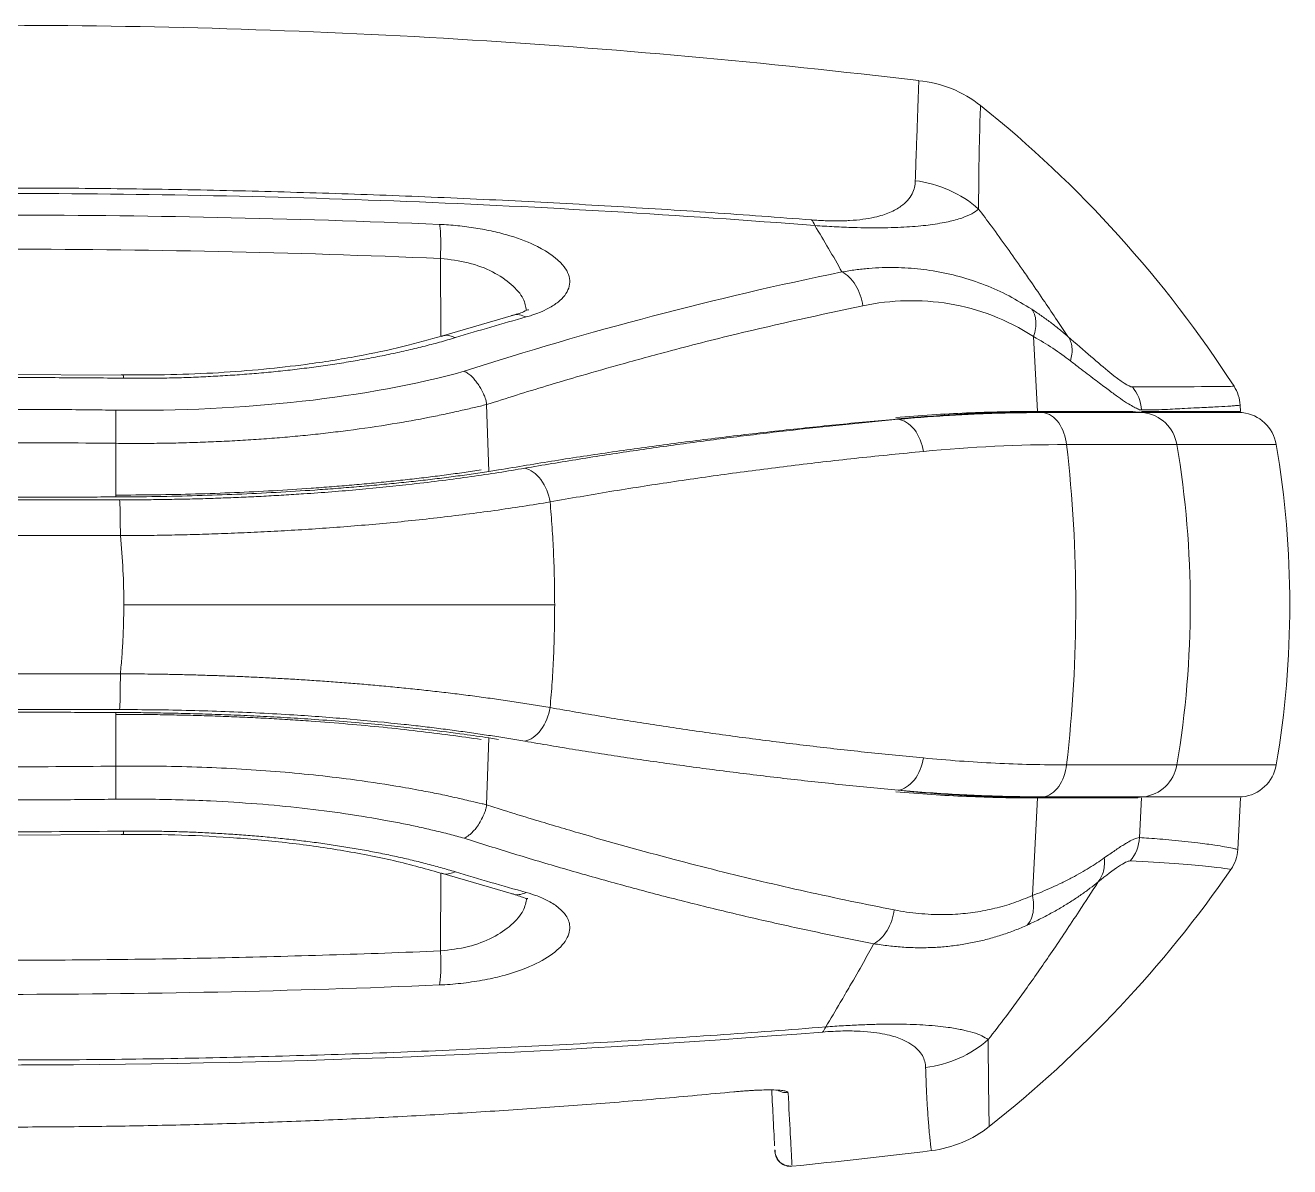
# Model space of a CAD drawing. Header units: inches. Extents: x 1127 to 2406, y 573 to 922.
# Drawn here: x 1271.2 to 1287.57, y 663.25 to 678.02 of the extents above; entities that cross this region are included whole.
import ezdxf

# ---------------------------------------------------------------- set-up
doc = ezdxf.new("R2010")
doc.units = ezdxf.units.IN

msp = doc.modelspace()

# ---------------------------------------------------------------- linework, layer by layer
at = {"color": 8, "linetype": 'Continuous', "lineweight": 15}
for p, q in [((1276.58, 673.996), (1276.575, 675.002)), ((1276.575, 666.04), (1276.58, 667.046))]:
    msp.add_line(p, q, dxfattribs=at)
at = {"color": 7, "linetype": 'Continuous', "lineweight": 15}
for p, q in [((1277.518, 674.269), (1276.587, 673.997)), ((1284.251, 673.991), (1284.3, 673.021)), ((1272.478, 673.494), (1270.793, 673.503)), ((1277.201, 672.244), (1277.171, 673.112)), ((1286.928, 673.022), (1286.924, 673.104)), ((1285.535, 673.022), (1284.287, 673.022)), ((1284.379, 673.008), (1285.67, 673.008)), ((1285.67, 673.008), (1286.952, 673.008)), ((1286.952, 673.008), (1286.907, 673.013)), ((1272.375, 671.916), (1272.374, 672.61)), ((1284.678, 672.594), (1286.106, 672.594)), ((1286.106, 672.594), (1287.391, 672.594)), ((1277.201, 672.244), (1277.324, 672.265)), ((1270.815, 671.878), (1272.423, 671.878)), ((1272.432, 671.415), (1270.815, 671.415)), ((1270.815, 669.627), (1272.432, 669.627)), ((1272.423, 669.164), (1270.815, 669.164)), ((1272.374, 668.432), (1272.375, 669.126)), ((1277.201, 668.798), (1277.171, 667.931)), ((1277.324, 668.777), (1277.201, 668.798)), ((1284.678, 668.448), (1286.106, 668.448)), ((1286.106, 668.448), (1287.391, 668.448)), ((1282.498, 668.12), (1282.688, 668.099)), ((1284.237, 666.756), (1284.3, 668.021)), ((1284.287, 668.02), (1285.535, 668.02)), ((1284.379, 668.034), (1285.67, 668.034)), ((1285.535, 668.02), (1285.599, 668.02)), ((1285.622, 667.507), (1285.647, 668.02)), ((1285.67, 668.034), (1286.952, 668.034)), ((1286.893, 667.353), (1286.928, 668.02)), ((1270.802, 667.539), (1272.468, 667.547)), ((1276.588, 667.045), (1277.519, 666.773)), ((1280.902, 663.465), (1280.904, 663.441)), ((1280.91, 663.401), (1280.942, 663.346))]:
    msp.add_line(p, q, dxfattribs=at)
for centre, radius, start, end in [((1270.815, 578.021), 100, 83.13697, 90), ((1280.304, 623.75), 49.549, 83.7832, 83.9403), ((1285.614, 672.513), 0.498, 9.4185, 83.6366), ((1286.898, 672.511), 0.5, 9.6364, 83.8271), ((1266.685, 670.521), 18.112, 353.4263, 6.5737), ((1273.805, 670.521), 12.474, 350.4317, 9.5683), ((1275.179, 670.521), 12.387, 350.3636, 9.6364), ((1285.614, 668.529), 0.498, 276.3634, 350.5815), ((1286.898, 668.531), 0.5, 276.1729, 350.3636), ((1280.304, 717.292), 49.549, 276.0597, 276.2168)]:
    msp.add_arc(centre, radius, start, end, dxfattribs=at)
for points, knots in [([(1282.72, 676.009), (1282.722, 676.062), (1282.725, 676.168), (1282.73, 676.314), (1282.735, 676.451), (1282.74, 676.578), (1282.744, 676.694), (1282.747, 676.8), (1282.751, 676.896), (1282.754, 676.983), (1282.756, 677.058), (1282.759, 677.124), (1282.761, 677.18), (1282.762, 677.225), (1282.764, 677.261), (1282.764, 677.286), (1282.765, 677.302), (1282.765, 677.304), (1282.765, 677.304)], [0, 0, 0, 0, 0.062606, 0.125198, 0.187775, 0.250339, 0.312888, 0.375423, 0.437944, 0.500451, 0.562944, 0.625422, 0.687887, 0.750337, 0.812774, 0.875197, 0.937605, 1, 1, 1, 1]), ([(1283.564, 676.982), (1283.452, 677.071), (1283.325, 677.146), (1283.053, 677.256), (1282.908, 677.291), (1282.765, 677.304)], [0, 0, 0, 0, 0.5, 0.5, 1, 1, 1, 1]), ([(1283.539, 675.642), (1283.54, 676.076), (1283.547, 676.413), (1283.559, 676.865), (1283.564, 676.982), (1283.564, 676.982)], [0, 0, 0, 0, 0.5, 0.5, 1, 1, 1, 1]), ([(1281.378, 675.502), (1281.408, 675.5), (1281.468, 675.495), (1281.555, 675.491), (1281.638, 675.489), (1281.719, 675.488), (1281.797, 675.49), (1281.912, 675.495), (1282.054, 675.509), (1282.235, 675.543), (1282.407, 675.599), (1282.537, 675.674), (1282.628, 675.757), (1282.682, 675.839), (1282.714, 675.924), (1282.718, 675.98), (1282.72, 676.009)], [0, 0, 0, 0, 0.01855, 0.037137, 0.056018, 0.075438, 0.09562, 0.116767, 0.173236, 0.238005, 0.35198, 0.488578, 0.609285, 0.743444, 0.86747, 1, 1, 1, 1]), ([(1282.72, 676.009), (1282.869, 675.991), (1283.018, 675.95), (1283.298, 675.825), (1283.428, 675.741), (1283.539, 675.642)], [0, 0, 0, 0, 0.5, 0.5, 1, 1, 1, 1]), ([(1270.803, 675.844), (1272.583, 675.845), (1274.364, 675.81), (1277.908, 675.671), (1279.672, 675.566), (1281.42, 675.429)], [0, 0, 0, 0, 0.5, 0.5, 1, 1, 1, 1]), ([(1270.815, 675.914), (1271.036, 675.914), (1271.479, 675.914), (1272.142, 675.909), (1272.807, 675.901), (1273.693, 675.886), (1274.799, 675.858), (1276.129, 675.813), (1277.456, 675.754), (1278.779, 675.682), (1280.086, 675.599), (1280.949, 675.534), (1281.378, 675.502)], [0, 0, 0, 0, 0.06238, 0.124839, 0.187381, 0.250014, 0.375303, 0.500024, 0.626652, 0.752155, 0.876587, 1, 1, 1, 1]), ([(1281.42, 675.429), (1281.462, 675.426), (1281.547, 675.421), (1281.673, 675.413), (1281.8, 675.407), (1281.947, 675.402), (1282.128, 675.398), (1282.387, 675.399), (1282.669, 675.412), (1282.939, 675.439), (1283.16, 675.479), (1283.333, 675.527), (1283.463, 675.583), (1283.513, 675.622), (1283.539, 675.642)], [0, 0, 0, 0, 0.023316, 0.047593, 0.072759, 0.098802, 0.140373, 0.195066, 0.297767, 0.410938, 0.542141, 0.683827, 0.836362, 1, 1, 1, 1]), ([(1284.695, 673.993), (1284.648, 674.063), (1284.548, 674.214), (1284.387, 674.452), (1284.237, 674.672), (1284.075, 674.905), (1283.906, 675.144), (1283.719, 675.403), (1283.595, 675.569), (1283.539, 675.642)], [0, 0, 0, 0, 0.119148, 0.257756, 0.415961, 0.512662, 0.682167, 0.858649, 1, 1, 1, 1]), ([(1277.685, 674.246), (1277.71, 674.253), (1277.771, 674.271), (1277.871, 674.308), (1277.99, 674.364), (1278.102, 674.437), (1278.219, 674.554), (1278.273, 674.717), (1278.175, 674.938), (1277.897, 675.142), (1277.546, 675.28), (1277.262, 675.355), (1277.033, 675.398), (1276.799, 675.43), (1276.642, 675.439), (1276.563, 675.444)], [0, 0, 0, 0, 0.024992, 0.062124, 0.111176, 0.175883, 0.238642, 0.369532, 0.498938, 0.658515, 0.772165, 0.830199, 0.887458, 0.94401, 1, 1, 1, 1]), ([(1276.563, 675.444), (1276.567, 675.427), (1276.569, 675.407), (1276.574, 675.358), (1276.576, 675.328), (1276.579, 675.217), (1276.579, 675.113), (1276.575, 675.003)], [0, 0, 0, 0, 0.25, 0.25, 0.5, 0.5, 1, 1, 1, 1]), ([(1281.771, 674.828), (1281.829, 674.838), (1281.945, 674.857), (1282.119, 674.875), (1282.29, 674.885), (1282.459, 674.887), (1282.626, 674.88), (1282.789, 674.866), (1283.012, 674.835), (1283.291, 674.775), (1283.62, 674.665), (1283.933, 674.526), (1284.129, 674.406), (1284.226, 674.347)], [0, 0, 0, 0, 0.07034, 0.139716, 0.208087, 0.275413, 0.341662, 0.406805, 0.470816, 0.608958, 0.743272, 0.873642, 1, 1, 1, 1]), ([(1282.041, 674.391), (1282.028, 674.481), (1281.995, 674.578), (1281.897, 674.737), (1281.833, 674.796), (1281.771, 674.828)], [0, 0, 0, 0, 0.5, 0.5, 1, 1, 1, 1]), ([(1277.171, 673.112), (1277.3, 673.152), (1277.688, 673.276), (1278.25, 673.445), (1278.901, 673.631), (1279.588, 673.819), (1280.647, 674.091), (1281.493, 674.273), (1282.041, 674.391)], [0, 0, 0, 0, 0.079817, 0.241019, 0.348399, 0.481994, 0.664869, 1, 1, 1, 1]), ([(1282.041, 674.391), (1282.41, 674.466), (1282.788, 674.479), (1283.536, 674.353), (1283.907, 674.213), (1284.251, 673.991)], [0, 0, 0, 0, 0.5, 0.5, 1, 1, 1, 1]), ([(1277.714, 674.333), (1277.714, 674.335), (1277.716, 674.347), (1277.653, 674.307), (1277.55, 674.278), (1277.494, 674.263)], [0, 0, 0, 0, 0.093695, 0.509191, 1, 1, 1, 1]), ([(1284.226, 674.347), (1284.256, 674.31), (1284.275, 674.257), (1284.284, 674.132), (1284.273, 674.06), (1284.251, 673.991)], [0, 0, 0, 0, 0.5, 0.5, 1, 1, 1, 1]), ([(1284.226, 674.347), (1284.267, 674.319), (1284.35, 674.264), (1284.469, 674.177), (1284.585, 674.087), (1284.658, 674.024), (1284.695, 673.993)], [0, 0, 0, 0, 0.244653, 0.492928, 0.744742, 1, 1, 1, 1]), ([(1276.604, 674.003), (1276.436, 673.954), (1276.092, 673.856), (1275.497, 673.732), (1274.89, 673.635), (1274.285, 673.566), (1273.7, 673.521), (1273.081, 673.494), (1272.656, 673.495), (1272.441, 673.495)], [0, 0, 0, 0, 0.148837, 0.304753, 0.467781, 0.594777, 0.725799, 0.860872, 1, 1, 1, 1]), ([(1272.474, 673.452), (1272.557, 673.452), (1272.723, 673.451), (1272.973, 673.454), (1273.224, 673.459), (1273.475, 673.469), (1273.727, 673.482), (1273.977, 673.498), (1274.227, 673.518), (1274.476, 673.542), (1274.722, 673.569), (1274.966, 673.6), (1275.207, 673.634), (1275.445, 673.673), (1275.678, 673.715), (1275.907, 673.76), (1276.132, 673.809), (1276.35, 673.862), (1276.564, 673.918), (1276.7, 673.958), (1276.768, 673.978)], [0, 0, 0, 0, 0.05214, 0.104687, 0.157628, 0.210973, 0.264727, 0.318888, 0.373451, 0.428416, 0.483782, 0.539548, 0.595713, 0.652277, 0.70924, 0.766598, 0.824349, 0.882496, 0.941046, 1, 1, 1, 1]), ([(1284.695, 673.993), (1284.723, 673.956), (1284.741, 673.908), (1284.753, 673.797), (1284.745, 673.736), (1284.727, 673.677)], [0, 0, 0, 0, 0.5, 0.5, 1, 1, 1, 1]), ([(1285.53, 673.34), (1285.486, 673.34), (1285.383, 673.409), (1285.092, 673.645), (1284.906, 673.808), (1284.695, 673.993)], [0, 0, 0, 0, 0.5, 0.5, 1, 1, 1, 1]), ([(1276.882, 673.543), (1276.264, 673.372), (1275.551, 673.24), (1274.016, 673.068), (1273.196, 673.03), (1272.373, 673.039)], [0, 0, 0, 0, 0.5, 0.5, 1, 1, 1, 1]), ([(1277.171, 673.112), (1277.17, 673.124), (1277.168, 673.153), (1277.154, 673.2), (1277.13, 673.257), (1277.098, 673.317), (1277.061, 673.377), (1277.022, 673.43), (1276.979, 673.477), (1276.932, 673.516), (1276.899, 673.534), (1276.882, 673.543)], [0, 0, 0, 0, 0.066042, 0.148995, 0.250332, 0.38171, 0.501118, 0.625814, 0.749227, 0.876584, 1, 1, 1, 1]), ([(1284.727, 673.677), (1284.766, 673.647), (1284.84, 673.59), (1284.944, 673.51), (1285.038, 673.438), (1285.122, 673.374), (1285.197, 673.318), (1285.264, 673.269), (1285.322, 673.226), (1285.397, 673.173), (1285.477, 673.12), (1285.542, 673.083), (1285.583, 673.063), (1285.61, 673.049), (1285.631, 673.039), (1285.642, 673.043), (1285.646, 673.044)], [0, 0, 0, 0, 0.082757, 0.161612, 0.236534, 0.307505, 0.374518, 0.437537, 0.496535, 0.551507, 0.679609, 0.787657, 0.841787, 0.896842, 0.95768, 1, 1, 1, 1]), ([(1270.803, 673.46), (1270.943, 673.46), (1271.221, 673.46), (1271.639, 673.46), (1272.056, 673.459), (1272.335, 673.454), (1272.474, 673.452)], [0, 0, 0, 0, 0.250058, 0.499997, 0.750209, 1, 1, 1, 1]), ([(1272.373, 673.039), (1272.255, 673.041), (1271.993, 673.045), (1271.601, 673.047), (1271.196, 673.048), (1270.934, 673.048), (1270.803, 673.048)], [0, 0, 0, 0, 0.225349, 0.500003, 0.75, 1, 1, 1, 1]), ([(1272.374, 672.61), (1272.469, 672.609), (1272.657, 672.608), (1272.939, 672.61), (1273.22, 672.615), (1273.5, 672.624), (1273.777, 672.636), (1274.052, 672.651), (1274.325, 672.669), (1274.594, 672.691), (1274.86, 672.716), (1275.121, 672.745), (1275.49, 672.79), (1275.933, 672.854), (1276.346, 672.929), (1276.637, 672.988), (1276.829, 673.032), (1277.008, 673.072), (1277.118, 673.099), (1277.171, 673.112)], [0, 0, 0, 0, 0.053888, 0.107756, 0.161593, 0.215405, 0.269192, 0.322949, 0.376677, 0.430372, 0.484033, 0.537652, 0.591226, 0.714271, 0.822381, 0.869277, 0.917139, 0.960024, 1, 1, 1, 1]), ([(1285.646, 673.044), (1285.695, 673.044), (1285.801, 673.043), (1285.946, 673.048), (1286.084, 673.054), (1286.224, 673.064), (1286.408, 673.072), (1286.604, 673.08), (1286.752, 673.089), (1286.84, 673.096), (1286.889, 673.1), (1286.919, 673.103), (1286.922, 673.103), (1286.924, 673.104)], [0, 0, 0, 0, 0.05819, 0.125869, 0.188436, 0.250022, 0.33766, 0.49361, 0.644405, 0.738936, 0.828057, 0.915078, 1, 1, 1, 1]), ([(1272.374, 672.61), (1272.375, 672.696), (1272.376, 672.788), (1272.375, 672.943), (1272.374, 673.003), (1272.373, 673.039)], [0, 0, 0, 0, 0.5, 0.5, 1, 1, 1, 1]), ([(1277.324, 672.265), (1277.568, 672.306), (1278.059, 672.388), (1278.803, 672.5), (1279.558, 672.604), (1280.324, 672.701), (1281.102, 672.79), (1281.891, 672.871), (1282.421, 672.919), (1282.688, 672.943)], [0, 0, 0, 0, 0.136774, 0.275609, 0.416474, 0.559334, 0.704187, 0.851063, 1, 1, 1, 1]), ([(1277.666, 672.288), (1277.901, 672.328), (1278.368, 672.407), (1279.067, 672.514), (1279.761, 672.612), (1280.451, 672.702), (1281.138, 672.783), (1281.82, 672.857), (1282.274, 672.9), (1282.5, 672.921)], [0, 0, 0, 0, 0.1459691, 0.2908567, 0.4346879, 0.577489, 0.7192881, 0.8601147, 1, 1, 1, 1]), ([(1284.287, 673.022), (1284.212, 673.022), (1284.062, 673.022), (1283.761, 673.017), (1283.385, 673.004), (1282.928, 672.98), (1282.622, 672.955), (1282.467, 672.943)], [0, 0, 0, 0, 0.123248, 0.24676, 0.495637, 0.743759, 1, 1, 1, 1]), ([(1282.5, 672.921), (1282.612, 672.931), (1282.832, 672.95), (1283.159, 672.972), (1283.528, 672.991), (1283.861, 673.002), (1284.16, 673.007), (1284.306, 673.008), (1284.379, 673.008)], [0, 0, 0, 0, 0.1789964, 0.3530421, 0.5241764, 0.768146, 0.8841644, 1, 1, 1, 1]), ([(1282.825, 672.505), (1282.809, 672.605), (1282.768, 672.711), (1282.647, 672.865), (1282.57, 672.911), (1282.5, 672.921)], [0, 0, 0, 0, 0.5, 0.5, 1, 1, 1, 1]), ([(1282.688, 672.943), (1282.824, 672.954), (1283.094, 672.975), (1283.498, 672.999), (1283.9, 673.015), (1284.167, 673.019), (1284.3, 673.021)], [0, 0, 0, 0, 0.25296, 0.503917, 0.752915, 1, 1, 1, 1]), ([(1284.499, 673.022), (1284.466, 673.022), (1284.402, 673.022), (1284.334, 673.022), (1284.3, 673.021)], [0, 0, 0, 0, 0.500015, 1, 1, 1, 1]), ([(1284.678, 672.594), (1284.667, 672.693), (1284.631, 672.798), (1284.521, 672.951), (1284.447, 672.997), (1284.379, 673.008)], [0, 0, 0, 0, 0.5, 0.5, 1, 1, 1, 1]), ([(1286.928, 673.022), (1286.927, 673.022), (1286.925, 673.022), (1286.91, 673.022), (1286.885, 673.022), (1286.85, 673.022), (1286.805, 673.022), (1286.75, 673.022), (1286.685, 673.022), (1286.609, 673.022), (1286.524, 673.022), (1286.429, 673.022), (1286.324, 673.022), (1286.209, 673.022), (1286.084, 673.022), (1285.948, 673.022), (1285.804, 673.022), (1285.699, 673.022), (1285.646, 673.022)], [0, 0, 0, 0, 0.062561, 0.125098, 0.187613, 0.250112, 0.312596, 0.37507, 0.437537, 0.5, 0.562463, 0.62493, 0.687404, 0.749888, 0.812387, 0.874902, 0.937439, 1, 1, 1, 1]), ([(1282.825, 672.505), (1282.546, 672.478), (1281.992, 672.423), (1281.168, 672.328), (1280.357, 672.224), (1279.559, 672.11), (1278.772, 671.988), (1278.252, 671.897), (1277.994, 671.852)], [0, 0, 0, 0, 0.172467, 0.342593, 0.510392, 0.675882, 0.839079, 1, 1, 1, 1]), ([(1277.102, 672.265), (1277.028, 672.255), (1276.881, 672.233), (1276.653, 672.202), (1276.419, 672.172), (1276.18, 672.144), (1275.935, 672.118), (1275.684, 672.093), (1275.428, 672.069), (1275.167, 672.048), (1274.829, 672.022), (1274.412, 671.996), (1273.912, 671.971), (1273.405, 671.953), (1272.891, 671.942), (1272.545, 671.941), (1272.372, 671.94)], [0, 0, 0, 0, 0.055517, 0.110841, 0.166033, 0.221155, 0.276266, 0.331426, 0.386695, 0.442133, 0.497796, 0.598343, 0.698511, 0.798628, 0.899017, 1, 1, 1, 1]), ([(1277.201, 672.244), (1277.126, 672.233), (1276.975, 672.211), (1276.742, 672.179), (1276.503, 672.149), (1276.258, 672.121), (1276.007, 672.095), (1275.751, 672.07), (1275.489, 672.047), (1275.221, 672.025), (1274.875, 672), (1274.45, 671.974), (1273.942, 671.95), (1273.426, 671.932), (1272.903, 671.92), (1272.552, 671.917), (1272.375, 671.916)], [0, 0, 0, 0, 0.055712, 0.11118, 0.166486, 0.221708, 0.276927, 0.332223, 0.387675, 0.443364, 0.499368, 0.599765, 0.699569, 0.799237, 0.899229, 1, 1, 1, 1]), ([(1272.423, 671.878), (1272.513, 671.878), (1272.694, 671.879), (1272.964, 671.882), (1273.232, 671.887), (1273.499, 671.893), (1273.764, 671.902), (1274.027, 671.913), (1274.289, 671.925), (1274.548, 671.94), (1274.964, 671.966), (1275.529, 672.01), (1276.123, 672.071), (1276.601, 672.128), (1276.973, 672.178), (1277.331, 672.231), (1277.554, 672.269), (1277.666, 672.288)], [0, 0, 0, 0, 0.0465844, 0.0930141, 0.1393278, 0.1855645, 0.2317636, 0.2779647, 0.3242075, 0.3705319, 0.4169775, 0.5502119, 0.6837651, 0.7628189, 0.8417315, 0.9207192, 1, 1, 1, 1]), ([(1277.666, 672.288), (1277.737, 672.272), (1277.814, 672.221), (1277.936, 672.059), (1277.978, 671.951), (1277.994, 671.852)], [0, 0, 0, 0, 0.5, 0.5, 1, 1, 1, 1]), ([(1272.375, 671.916), (1272.115, 671.915), (1271.595, 671.913), (1271.075, 671.912), (1270.815, 671.912)], [0, 0, 0, 0, 0.5000202, 1, 1, 1, 1]), ([(1272.423, 671.878), (1272.425, 671.855), (1272.428, 671.796), (1272.431, 671.625), (1272.432, 671.515), (1272.432, 671.415)], [0, 0, 0, 0, 0.5, 0.5, 1, 1, 1, 1]), ([(1272.432, 671.415), (1272.528, 671.415), (1272.725, 671.417), (1273.026, 671.421), (1273.338, 671.428), (1273.662, 671.438), (1273.997, 671.451), (1274.341, 671.467), (1274.693, 671.486), (1275.053, 671.51), (1275.419, 671.537), (1275.789, 671.569), (1276.162, 671.605), (1276.536, 671.646), (1276.91, 671.691), (1277.279, 671.74), (1277.645, 671.794), (1277.877, 671.832), (1277.994, 671.852)], [0, 0, 0, 0, 0.046752, 0.095608, 0.146567, 0.199628, 0.25479, 0.312052, 0.371415, 0.432876, 0.496435, 0.56209, 0.629841, 0.699688, 0.771629, 0.845658, 0.921778, 1, 1, 1, 1]), ([(1278.053, 670.521), (1278.052, 670.633), (1278.051, 670.856), (1278.039, 671.19), (1278.021, 671.522), (1278.003, 671.742), (1277.994, 671.852)], [0, 0, 0, 0, 0.251394, 0.501846, 0.751375, 1, 1, 1, 1]), ([(1272.477, 670.521), (1272.477, 670.521), (1272.477, 670.67), (1272.47, 670.969), (1272.445, 671.266), (1272.432, 671.415)], [0, 0, 0, 0, 0.000013, 0.49996, 1, 1, 1, 1]), ([(1272.432, 669.627), (1272.439, 669.702), (1272.453, 669.85), (1272.466, 670.074), (1272.475, 670.297), (1272.476, 670.446), (1272.477, 670.521)], [0, 0, 0, 0, 0.250119, 0.500057, 0.749966, 1, 1, 1, 1]), ([(1272.477, 670.521), (1272.978, 670.521), (1273.487, 670.521), (1274.494, 670.521), (1274.992, 670.521), (1275.953, 670.521), (1276.415, 670.521), (1277.282, 670.521), (1277.686, 670.521), (1278.053, 670.521)], [0, 0, 0, 0, 0.25, 0.25, 0.5, 0.5, 0.75, 0.75, 1, 1, 1, 1]), ([(1277.994, 669.19), (1278.003, 669.301), (1278.022, 669.521), (1278.039, 669.854), (1278.051, 670.187), (1278.052, 670.41), (1278.053, 670.521)], [0, 0, 0, 0, 0.2496127, 0.4994714, 0.7495944, 1, 1, 1, 1]), ([(1272.423, 669.164), (1272.425, 669.189), (1272.428, 669.249), (1272.431, 669.415), (1272.432, 669.52), (1272.432, 669.627)], [0, 0, 0, 0, 0.5, 0.5, 1, 1, 1, 1]), ([(1277.994, 669.19), (1277.922, 669.202), (1277.779, 669.226), (1277.557, 669.261), (1277.332, 669.294), (1277.105, 669.325), (1276.877, 669.355), (1276.648, 669.383), (1276.417, 669.409), (1276.187, 669.434), (1275.957, 669.457), (1275.728, 669.478), (1275.5, 669.498), (1275.274, 669.516), (1275.049, 669.532), (1274.827, 669.547), (1274.608, 669.56), (1274.391, 669.572), (1274.177, 669.583), (1273.967, 669.592), (1273.761, 669.6), (1273.558, 669.607), (1273.36, 669.613), (1273.166, 669.618), (1272.976, 669.621), (1272.79, 669.624), (1272.61, 669.626), (1272.491, 669.627), (1272.432, 669.627)], [0, 0, 0, 0, 0.048404, 0.096007, 0.142813, 0.188822, 0.234038, 0.278462, 0.322093, 0.364931, 0.406974, 0.448222, 0.488676, 0.528335, 0.567199, 0.605268, 0.642542, 0.67902, 0.714702, 0.749588, 0.783678, 0.816971, 0.849468, 0.881169, 0.912072, 0.942179, 0.971488, 1, 1, 1, 1]), ([(1272.375, 669.126), (1272.115, 669.127), (1271.595, 669.129), (1271.075, 669.13), (1270.815, 669.13)], [0, 0, 0, 0, 0.5000511, 1, 1, 1, 1]), ([(1272.375, 669.126), (1272.47, 669.126), (1272.662, 669.125), (1272.957, 669.12), (1273.263, 669.114), (1273.58, 669.105), (1273.909, 669.093), (1274.248, 669.078), (1274.596, 669.059), (1275.116, 669.026), (1275.733, 668.976), (1276.373, 668.909), (1276.843, 668.85), (1277.095, 668.813), (1277.201, 668.798)], [0, 0, 0, 0, 0.053881, 0.110027, 0.168546, 0.229587, 0.29333, 0.35982, 0.428989, 0.500751, 0.673685, 0.813838, 0.922283, 1, 1, 1, 1]), ([(1277.666, 668.754), (1277.598, 668.766), (1277.463, 668.789), (1277.251, 668.822), (1277.034, 668.855), (1276.811, 668.886), (1276.581, 668.916), (1276.346, 668.945), (1275.961, 668.988), (1275.412, 669.042), (1274.781, 669.089), (1274.238, 669.12), (1273.791, 669.139), (1273.339, 669.153), (1272.883, 669.162), (1272.576, 669.163), (1272.423, 669.164)], [0, 0, 0, 0, 0.048347, 0.096559, 0.144683, 0.192771, 0.24087, 0.289029, 0.337298, 0.47182, 0.606196, 0.685027, 0.763629, 0.842195, 0.920922, 1, 1, 1, 1]), ([(1277.666, 668.754), (1277.737, 668.77), (1277.814, 668.821), (1277.936, 668.983), (1277.978, 669.091), (1277.994, 669.19)], [0, 0, 0, 0, 0.5, 0.5, 1, 1, 1, 1]), ([(1277.994, 669.19), (1278.215, 669.151), (1278.66, 669.073), (1279.332, 668.967), (1280.013, 668.866), (1280.703, 668.773), (1281.402, 668.687), (1282.11, 668.607), (1282.585, 668.56), (1282.825, 668.537)], [0, 0, 0, 0, 0.137793, 0.277256, 0.4184, 0.561236, 0.705775, 0.852026, 1, 1, 1, 1]), ([(1272.372, 669.102), (1272.468, 669.101), (1272.661, 669.101), (1272.949, 669.098), (1273.234, 669.092), (1273.518, 669.085), (1273.799, 669.075), (1274.079, 669.063), (1274.355, 669.049), (1274.63, 669.033), (1274.972, 669.01), (1275.377, 668.978), (1275.837, 668.935), (1276.278, 668.887), (1276.703, 668.834), (1276.969, 668.796), (1277.102, 668.777)], [0, 0, 0, 0, 0.056199, 0.112172, 0.167973, 0.223657, 0.279279, 0.334896, 0.390562, 0.446335, 0.50227, 0.602282, 0.701715, 0.800911, 0.900222, 1, 1, 1, 1]), ([(1277.666, 668.754), (1277.885, 668.717), (1278.327, 668.642), (1278.995, 668.539), (1279.674, 668.442), (1280.364, 668.351), (1281.066, 668.267), (1281.779, 668.189), (1282.259, 668.144), (1282.5, 668.121)], [0, 0, 0, 0, 0.136361, 0.27489, 0.415586, 0.558445, 0.703468, 0.850653, 1, 1, 1, 1]), ([(1282.825, 668.537), (1282.809, 668.437), (1282.768, 668.331), (1282.647, 668.177), (1282.57, 668.131), (1282.5, 668.121)], [0, 0, 0, 0, 0.5, 0.5, 1, 1, 1, 1]), ([(1282.825, 668.537), (1282.98, 668.523), (1283.291, 668.496), (1283.756, 668.468), (1284.217, 668.451), (1284.525, 668.449), (1284.678, 668.448)], [0, 0, 0, 0, 0.25359, 0.504736, 0.753514, 1, 1, 1, 1]), ([(1272.373, 668.003), (1272.374, 668.038), (1272.375, 668.099), (1272.376, 668.253), (1272.375, 668.346), (1272.374, 668.432)], [0, 0, 0, 0, 0.5, 0.5, 1, 1, 1, 1]), ([(1277.171, 667.931), (1277.152, 667.936), (1277.085, 667.952), (1276.95, 667.983), (1276.763, 668.026), (1276.551, 668.073), (1276.296, 668.122), (1275.923, 668.188), (1275.457, 668.258), (1274.934, 668.319), (1274.441, 668.365), (1273.935, 668.399), (1273.421, 668.422), (1272.9, 668.434), (1272.55, 668.433), (1272.374, 668.432)], [0, 0, 0, 0, 0.0143538, 0.0502767, 0.1003141, 0.1509732, 0.2006326, 0.2758509, 0.4016937, 0.5009855, 0.6004585, 0.7000653, 0.7998717, 0.8998873, 1, 1, 1, 1]), ([(1284.379, 668.034), (1284.447, 668.045), (1284.521, 668.091), (1284.631, 668.244), (1284.667, 668.349), (1284.678, 668.448)], [0, 0, 0, 0, 0.5, 0.5, 1, 1, 1, 1]), ([(1272.373, 668.003), (1272.113, 668), (1271.593, 667.995), (1271.072, 667.994), (1270.812, 667.994)], [0, 0, 0, 0, 0.499981, 1, 1, 1, 1]), ([(1276.882, 667.499), (1276.819, 667.516), (1276.694, 667.55), (1276.499, 667.598), (1276.301, 667.643), (1276.097, 667.686), (1275.784, 667.746), (1275.352, 667.818), (1274.787, 667.891), (1274.202, 667.946), (1273.668, 667.98), (1273.195, 667.997), (1272.785, 668.005), (1272.511, 668.003), (1272.373, 668.003)], [0, 0, 0, 0, 0.0503253, 0.1004249, 0.1503586, 0.2001869, 0.2499708, 0.3752145, 0.4998983, 0.6246382, 0.7498832, 0.8328827, 0.9161602, 1, 1, 1, 1]), ([(1282.467, 668.099), (1282.622, 668.087), (1282.928, 668.062), (1283.385, 668.038), (1283.761, 668.025), (1284.062, 668.02), (1284.212, 668.02), (1284.287, 668.02)], [0, 0, 0, 0, 0.256231, 0.504363, 0.75324, 0.876742, 1, 1, 1, 1]), ([(1282.5, 668.121), (1282.635, 668.109), (1282.898, 668.087), (1283.288, 668.062), (1283.664, 668.046), (1284.026, 668.036), (1284.263, 668.035), (1284.379, 668.034)], [0, 0, 0, 0, 0.215459, 0.423201, 0.623215, 0.815487, 1, 1, 1, 1]), ([(1282.688, 668.099), (1282.81, 668.089), (1283.062, 668.069), (1283.453, 668.046), (1283.868, 668.028), (1284.154, 668.023), (1284.3, 668.021)], [0, 0, 0, 0, 0.227431, 0.469909, 0.727431, 1, 1, 1, 1]), ([(1276.882, 667.499), (1276.895, 667.506), (1276.92, 667.52), (1276.958, 667.548), (1276.995, 667.583), (1277.037, 667.629), (1277.078, 667.689), (1277.111, 667.753), (1277.135, 667.806), (1277.153, 667.846), (1277.167, 667.887), (1277.17, 667.917), (1277.171, 667.931)], [0, 0, 0, 0, 0.096389, 0.195417, 0.296511, 0.399019, 0.549721, 0.700219, 0.775568, 0.850092, 0.926603, 1, 1, 1, 1]), ([(1282.448, 666.571), (1282.258, 666.609), (1281.876, 666.684), (1281.305, 666.808), (1280.734, 666.938), (1280.165, 667.077), (1279.373, 667.28), (1278.573, 667.503), (1277.838, 667.723), (1277.442, 667.844), (1277.243, 667.908), (1277.171, 667.931)], [0, 0, 0, 0, 0.107598, 0.215196, 0.322793, 0.43039, 0.537988, 0.772994, 0.886094, 0.95844, 1, 1, 1, 1]), ([(1272.441, 667.547), (1272.673, 667.547), (1273.148, 667.547), (1273.863, 667.511), (1274.585, 667.446), (1275.298, 667.346), (1275.991, 667.213), (1276.403, 667.096), (1276.613, 667.037)], [0, 0, 0, 0, 0.149727, 0.306262, 0.469565, 0.639627, 0.816447, 1, 1, 1, 1]), ([(1276.768, 667.064), (1276.706, 667.082), (1276.581, 667.119), (1276.386, 667.171), (1276.186, 667.22), (1275.983, 667.266), (1275.776, 667.309), (1275.565, 667.348), (1275.351, 667.385), (1275.135, 667.418), (1274.916, 667.449), (1274.696, 667.476), (1274.474, 667.5), (1274.251, 667.522), (1274.028, 667.54), (1273.804, 667.555), (1273.58, 667.568), (1273.357, 667.578), (1273.135, 667.585), (1272.913, 667.589), (1272.693, 667.591), (1272.547, 667.59), (1272.474, 667.59)], [0, 0, 0, 0, 0.054198, 0.107964, 0.161277, 0.214143, 0.266573, 0.31857, 0.370129, 0.42124, 0.47191, 0.522139, 0.571923, 0.621265, 0.670166, 0.718624, 0.766634, 0.814192, 0.861303, 0.907979, 0.954219, 1, 1, 1, 1]), ([(1282.181, 666.133), (1281.953, 666.178), (1281.498, 666.269), (1280.821, 666.418), (1280.149, 666.575), (1279.483, 666.742), (1278.824, 666.918), (1278.171, 667.103), (1277.524, 667.295), (1277.095, 667.431), (1276.882, 667.499)], [0, 0, 0, 0, 0.128048, 0.255231, 0.381545, 0.506989, 0.631559, 0.755252, 0.878067, 1, 1, 1, 1]), ([(1285.165, 667.243), (1285.189, 667.26), (1285.238, 667.295), (1285.304, 667.34), (1285.364, 667.381), (1285.418, 667.415), (1285.476, 667.45), (1285.535, 667.481), (1285.588, 667.504), (1285.61, 667.506), (1285.622, 667.507)], [0, 0, 0, 0, 0.107627, 0.213032, 0.316258, 0.417356, 0.516389, 0.679035, 0.840122, 1, 1, 1, 1]), ([(1285.622, 667.507), (1285.662, 667.504), (1285.754, 667.498), (1285.895, 667.487), (1286.052, 667.473), (1286.218, 667.457), (1286.414, 667.435), (1286.588, 667.411), (1286.735, 667.386), (1286.829, 667.368), (1286.884, 667.356), (1286.89, 667.354), (1286.893, 667.353)], [0, 0, 0, 0, 0.048556, 0.108941, 0.181156, 0.265201, 0.361074, 0.516281, 0.632655, 0.76794, 0.890388, 1, 1, 1, 1]), ([(1284.237, 666.756), (1284.279, 666.773), (1284.365, 666.807), (1284.492, 666.863), (1284.623, 666.924), (1284.788, 667.008), (1284.977, 667.114), (1285.102, 667.2), (1285.165, 667.243)], [0, 0, 0, 0, 0.111255, 0.231048, 0.359421, 0.496382, 0.747583, 1, 1, 1, 1]), ([(1285.165, 667.243), (1285.172, 667.186), (1285.169, 667.127), (1285.141, 667.02), (1285.117, 666.971), (1285.085, 666.932)], [0, 0, 0, 0, 0.5, 0.5, 1, 1, 1, 1]), ([(1285.085, 666.932), (1285.19, 667.017), (1285.28, 667.086), (1285.421, 667.181), (1285.472, 667.205), (1285.5, 667.204)], [0, 0, 0, 0, 0.5, 0.5, 1, 1, 1, 1]), ([(1285.5, 667.204), (1285.933, 667.187), (1286.259, 667.161), (1286.695, 667.115), (1286.805, 667.094), (1286.805, 667.094)], [0, 0, 0, 0, 0.5, 0.5, 1, 1, 1, 1]), ([(1283.664, 664.892), (1283.74, 664.99), (1283.91, 665.212), (1284.185, 665.589), (1284.5, 666.041), (1284.803, 666.496), (1285.003, 666.805), (1285.085, 666.932)], [0, 0, 0, 0, 0.153826, 0.345883, 0.575862, 0.82567, 1, 1, 1, 1]), ([(1285.085, 666.932), (1285.051, 666.905), (1284.982, 666.85), (1284.869, 666.768), (1284.747, 666.686), (1284.616, 666.605), (1284.476, 666.526), (1284.328, 666.448), (1284.222, 666.399), (1284.168, 666.374)], [0, 0, 0, 0, 0.1397665, 0.2804002, 0.4220115, 0.5646987, 0.7085471, 0.8536284, 1, 1, 1, 1]), ([(1276.564, 665.599), (1276.609, 665.601), (1276.7, 665.606), (1276.838, 665.619), (1276.977, 665.637), (1277.115, 665.66), (1277.248, 665.686), (1277.446, 665.734), (1277.724, 665.826), (1278.016, 665.978), (1278.212, 666.165), (1278.266, 666.343), (1278.216, 666.488), (1278.114, 666.597), (1277.986, 666.682), (1277.841, 666.749), (1277.733, 666.782), (1277.685, 666.796)], [0, 0, 0, 0, 0.032462, 0.065498, 0.099004, 0.13304, 0.167731, 0.199784, 0.290072, 0.408492, 0.528151, 0.651303, 0.747226, 0.818035, 0.889897, 0.950568, 1, 1, 1, 1]), ([(1277.499, 666.779), (1277.556, 666.761), (1277.663, 666.73), (1277.701, 666.705), (1277.701, 666.721), (1277.701, 666.722)], [0, 0, 0, 0, 0.532384, 0.984275, 1, 1, 1, 1]), ([(1282.448, 666.571), (1282.502, 666.561), (1282.607, 666.542), (1282.766, 666.523), (1282.924, 666.512), (1283.082, 666.509), (1283.273, 666.515), (1283.495, 666.538), (1283.749, 666.587), (1283.996, 666.658), (1284.157, 666.724), (1284.237, 666.756)], [0, 0, 0, 0, 0.089675, 0.178432, 0.266388, 0.353663, 0.440382, 0.583496, 0.724034, 0.862644, 1, 1, 1, 1]), ([(1284.237, 666.756), (1284.253, 666.682), (1284.256, 666.604), (1284.231, 666.469), (1284.204, 666.412), (1284.168, 666.374)], [0, 0, 0, 0, 0.5, 0.5, 1, 1, 1, 1]), ([(1282.448, 666.571), (1282.436, 666.48), (1282.403, 666.383), (1282.306, 666.224), (1282.243, 666.165), (1282.181, 666.133)], [0, 0, 0, 0, 0.5, 0.5, 1, 1, 1, 1]), ([(1284.168, 666.374), (1284.116, 666.351), (1284.009, 666.305), (1283.845, 666.247), (1283.676, 666.196), (1283.502, 666.154), (1283.324, 666.121), (1283.141, 666.097), (1282.955, 666.083), (1282.765, 666.079), (1282.572, 666.086), (1282.377, 666.103), (1282.247, 666.123), (1282.181, 666.133)], [0, 0, 0, 0, 0.082329, 0.166457, 0.252369, 0.340045, 0.429457, 0.520571, 0.613346, 0.707734, 0.803682, 0.901127, 1, 1, 1, 1]), ([(1270.815, 665.919), (1271.056, 665.92), (1271.536, 665.92), (1272.257, 665.926), (1272.978, 665.936), (1273.698, 665.949), (1274.418, 665.966), (1275.138, 665.987), (1275.857, 666.011), (1276.336, 666.03), (1276.575, 666.04)], [0, 0, 0, 0, 0.124923, 0.249861, 0.374816, 0.499794, 0.624797, 0.74983, 0.874897, 1, 1, 1, 1]), ([(1276.564, 665.599), (1276.57, 665.631), (1276.575, 665.691), (1276.58, 665.851), (1276.579, 665.949), (1276.575, 666.04)], [0, 0, 0, 0, 0.5, 0.5, 1, 1, 1, 1]), ([(1281.561, 665.056), (1281.624, 665.161), (1281.728, 665.335), (1281.891, 665.614), (1282.036, 665.867), (1282.137, 666.052), (1282.181, 666.133)], [0, 0, 0, 0, 0.300809, 0.501567, 0.782022, 1, 1, 1, 1]), ([(1270.812, 664.628), (1271.055, 664.628), (1271.541, 664.629), (1272.268, 664.635), (1272.994, 664.644), (1273.718, 664.658), (1274.441, 664.676), (1275.162, 664.697), (1275.881, 664.722), (1276.598, 664.751), (1277.313, 664.783), (1278.026, 664.819), (1278.738, 664.859), (1279.447, 664.903), (1280.154, 664.95), (1280.858, 665.001), (1281.327, 665.038), (1281.561, 665.056)], [0, 0, 0, 0, 0.06737, 0.134612, 0.201732, 0.268736, 0.335631, 0.402423, 0.469119, 0.535725, 0.602248, 0.668695, 0.735071, 0.801383, 0.867638, 0.933841, 1, 1, 1, 1]), ([(1281.561, 665.056), (1281.6, 665.059), (1281.678, 665.065), (1281.792, 665.072), (1281.904, 665.078), (1282.013, 665.083), (1282.119, 665.087), (1282.222, 665.09), (1282.322, 665.091), (1282.419, 665.092), (1282.618, 665.091), (1282.889, 665.08), (1283.141, 665.053), (1283.333, 665.02), (1283.476, 664.983), (1283.593, 664.94), (1283.639, 664.908), (1283.664, 664.892)], [0, 0, 0, 0, 0.021815, 0.043708, 0.065836, 0.088349, 0.111391, 0.135095, 0.159583, 0.184965, 0.211342, 0.327849, 0.465846, 0.578484, 0.704764, 0.845132, 1, 1, 1, 1]), ([(1281.519, 664.99), (1281.612, 664.997), (1281.702, 665.002), (1281.866, 665.005), (1281.94, 665.003), (1282.139, 664.993), (1282.241, 664.979), (1282.408, 664.944), (1282.474, 664.924), (1282.583, 664.88), (1282.627, 664.857), (1282.737, 664.785), (1282.782, 664.735), (1282.84, 664.634), (1282.852, 664.582), (1282.854, 664.532)], [0, 0, 0, 0, 0.0625, 0.0625, 0.125, 0.125, 0.25, 0.25, 0.375, 0.375, 0.5, 0.5, 0.75, 0.75, 1, 1, 1, 1]), ([(1282.854, 664.532), (1283, 664.549), (1283.148, 664.589), (1283.424, 664.712), (1283.553, 664.795), (1283.664, 664.892)], [0, 0, 0, 0, 0.5, 0.5, 1, 1, 1, 1]), ([(1283.664, 664.892), (1283.664, 664.842), (1283.664, 664.74), (1283.665, 664.595), (1283.666, 664.453), (1283.668, 664.317), (1283.669, 664.19), (1283.671, 664.073), (1283.672, 663.97), (1283.674, 663.884), (1283.676, 663.819), (1283.677, 663.776), (1283.677, 663.77), (1283.678, 663.767)], [0, 0, 0, 0, 0.068832, 0.142084, 0.219754, 0.301839, 0.388338, 0.479248, 0.57457, 0.674304, 0.778451, 0.887015, 1, 1, 1, 1]), ([(1282.929, 663.455), (1282.929, 663.456), (1282.928, 663.458), (1282.925, 663.477), (1282.92, 663.513), (1282.913, 663.572), (1282.904, 663.66), (1282.892, 663.792), (1282.879, 663.967), (1282.867, 664.171), (1282.859, 664.357), (1282.855, 664.479), (1282.854, 664.532)], [0, 0, 0, 0, 0.069208, 0.147693, 0.235458, 0.332509, 0.438844, 0.554462, 0.703175, 0.827006, 0.925946, 1, 1, 1, 1]), ([(1270.815, 663.759), (1271.135, 663.76), (1271.774, 663.762), (1272.732, 663.776), (1273.69, 663.799), (1274.647, 663.831), (1275.604, 663.872), (1276.56, 663.922), (1277.515, 663.982), (1278.469, 664.05), (1279.421, 664.127), (1280.056, 664.186), (1280.373, 664.216)], [0, 0, 0, 0, 0.100144, 0.200268, 0.300367, 0.400438, 0.500475, 0.600474, 0.70043, 0.80034, 0.900198, 1, 1, 1, 1]), ([(1280.373, 664.216), (1280.396, 664.218), (1280.442, 664.222), (1280.51, 664.227), (1280.576, 664.232), (1280.662, 664.237), (1280.764, 664.241), (1280.87, 664.241), (1280.958, 664.238), (1281.023, 664.23), (1281.065, 664.219), (1281.071, 664.21), (1281.074, 664.205)], [0, 0, 0, 0, 0.063016, 0.125461, 0.187954, 0.25111, 0.3758, 0.500422, 0.624995, 0.749774, 0.875016, 1, 1, 1, 1]), ([(1280.862, 664.24), (1280.869, 664.107), (1280.885, 663.789), (1280.897, 663.563), (1280.899, 663.526), (1280.899, 663.518)], [0, 0, 0, 0, 0.359427, 0.863178, 1, 1, 1, 1]), ([(1282.929, 663.455), (1283.064, 663.472), (1283.198, 663.507), (1283.453, 663.613), (1283.572, 663.684), (1283.678, 663.767)], [0, 0, 0, 0, 0.5, 0.5, 1, 1, 1, 1]), ([(1281.124, 663.252), (1281.07, 663.247), (1281.014, 663.264), (1280.932, 663.334), (1280.906, 663.387), (1280.904, 663.441)], [0, 0, 0, 0, 0.5, 0.5, 1, 1, 1, 1]), ([(1280.906, 663.461), (1280.906, 663.457), (1280.907, 663.436), (1280.908, 663.426), (1280.908, 663.417)], [0, 0, 0, 0, 0.181817, 1, 1, 1, 1]), ([(1280.922, 663.37), (1280.932, 663.352), (1280.954, 663.315), (1281.007, 663.276), (1281.066, 663.254), (1281.106, 663.255), (1281.125, 663.256)], [0, 0, 0, 0, 0.255735, 0.515789, 0.767355, 1, 1, 1, 1])]:
    msp.add_open_spline(points, degree=3, knots=knots, dxfattribs=at)
for points in [[(1283.564, 676.982), (1284.846, 675.956), (1285.954, 674.73), (1286.845, 673.348)], [(1276.563, 675.444), (1274.65, 675.524), (1272.727, 675.564), (1270.803, 675.565)], [(1281.42, 675.429), (1281.407, 675.461), (1281.393, 675.486), (1281.378, 675.502)], [(1281.42, 675.429), (1281.539, 675.232), (1281.658, 675.031), (1281.771, 674.828)], [(1270.815, 675.123), (1272.739, 675.123), (1274.662, 675.083), (1276.575, 675.002)], [(1281.771, 674.828), (1280.128, 674.493), (1278.497, 674.064), (1276.882, 673.543)], [(1276.768, 673.978), (1277.073, 674.071), (1277.379, 674.16), (1277.685, 674.246)], [(1284.251, 673.991), (1284.425, 673.894), (1284.584, 673.789), (1284.727, 673.677)], [(1286.845, 673.348), (1286.845, 673.348), (1286.398, 673.341), (1285.53, 673.34)], [(1285.646, 673.044), (1285.641, 673.152), (1285.597, 673.26), (1285.53, 673.34)], [(1286.924, 673.104), (1286.92, 673.19), (1286.891, 673.277), (1286.845, 673.348)], [(1270.815, 672.619), (1271.335, 672.618), (1271.855, 672.616), (1272.374, 672.61)], [(1282.825, 672.505), (1283.439, 672.564), (1284.057, 672.594), (1284.678, 672.594)], [(1272.374, 668.432), (1271.855, 668.426), (1271.335, 668.423), (1270.815, 668.423)], [(1284.499, 668.02), (1284.434, 668.02), (1284.368, 668.02), (1284.3, 668.021)], [(1272.474, 667.59), (1271.92, 667.584), (1271.366, 667.582), (1270.812, 667.582)], [(1285.5, 667.204), (1285.57, 667.286), (1285.616, 667.398), (1285.622, 667.507)], [(1286.805, 667.094), (1286.856, 667.169), (1286.889, 667.261), (1286.893, 667.353)], [(1277.685, 666.796), (1277.379, 666.882), (1277.073, 666.971), (1276.768, 667.064)], [(1283.678, 663.767), (1284.879, 664.716), (1285.933, 665.837), (1286.805, 667.094)], [(1270.812, 665.477), (1272.733, 665.477), (1274.653, 665.518), (1276.564, 665.599)], [(1281.519, 664.99), (1281.534, 665.004), (1281.548, 665.027), (1281.561, 665.056)], [(1270.815, 664.563), (1274.407, 664.563), (1277.999, 664.707), (1281.519, 664.99)], [(1281.124, 663.252), (1281.726, 663.314), (1282.328, 663.382), (1282.929, 663.455)]]:
    msp.add_open_spline(points, degree=3, dxfattribs=at)
at = {"color": 8, "linetype": 'Continuous', "lineweight": 15}
for points, knots in [([(1276.575, 675.003), (1276.697, 674.988), (1276.941, 674.96), (1277.265, 674.834), (1277.505, 674.669), (1277.657, 674.494), (1277.679, 674.379), (1277.69, 674.329)], [0, 0, 0, 0, 0.204948, 0.409199, 0.617756, 0.830831, 1, 1, 1, 1]), ([(1277.513, 674.268), (1277.513, 674.268), (1277.539, 674.279), (1277.598, 674.277), (1277.655, 674.256), (1277.685, 674.246)], [0, 0, 0, 0, 0.010101, 0.492387, 1, 1, 1, 1]), ([(1276.585, 673.993), (1276.596, 673.997), (1276.63, 674.011), (1276.693, 674.007), (1276.744, 673.988), (1276.768, 673.978)], [0, 0, 0, 0, 0.1952155, 0.6139818, 1, 1, 1, 1]), ([(1272.468, 673.491), (1272.469, 673.491), (1272.471, 673.493), (1272.473, 673.468), (1272.474, 673.452)], [0, 0, 0, 0, 0.3686285, 1, 1, 1, 1]), ([(1272.474, 667.59), (1272.473, 667.577), (1272.471, 667.551), (1272.469, 667.55), (1272.468, 667.549)], [0, 0, 0, 0, 0.510098, 1, 1, 1, 1]), ([(1276.768, 667.064), (1276.744, 667.055), (1276.694, 667.036), (1276.633, 667.031), (1276.601, 667.043), (1276.593, 667.047)], [0, 0, 0, 0, 0.405326, 0.845045, 1, 1, 1, 1]), ([(1276.575, 666.04), (1276.697, 666.054), (1276.94, 666.082), (1277.264, 666.208), (1277.504, 666.373), (1277.658, 666.552), (1277.682, 666.669), (1277.692, 666.723)], [0, 0, 0, 0, 0.20237, 0.404656, 0.611215, 0.822256, 1, 1, 1, 1]), ([(1277.685, 666.796), (1277.661, 666.787), (1277.61, 666.768), (1277.551, 666.763), (1277.521, 666.775), (1277.514, 666.777)], [0, 0, 0, 0, 0.41566, 0.866708, 1, 1, 1, 1]), ([(1281.074, 664.205), (1281.048, 664.205), (1281.008, 664.206), (1280.966, 664.222), (1280.951, 664.232), (1280.948, 664.235)], [0, 0, 0, 0, 0.585167, 0.901724, 1, 1, 1, 1]), ([(1281.074, 664.205), (1281.084, 664.015), (1281.104, 663.635), (1281.12, 663.331), (1281.122, 663.29), (1281.123, 663.271)], [0, 0, 0, 0, 0.354495, 0.70899, 1, 1, 1, 1])]:
    msp.add_open_spline(points, degree=3, knots=knots, dxfattribs=at)

doc.saveas('drawing.dxf')
